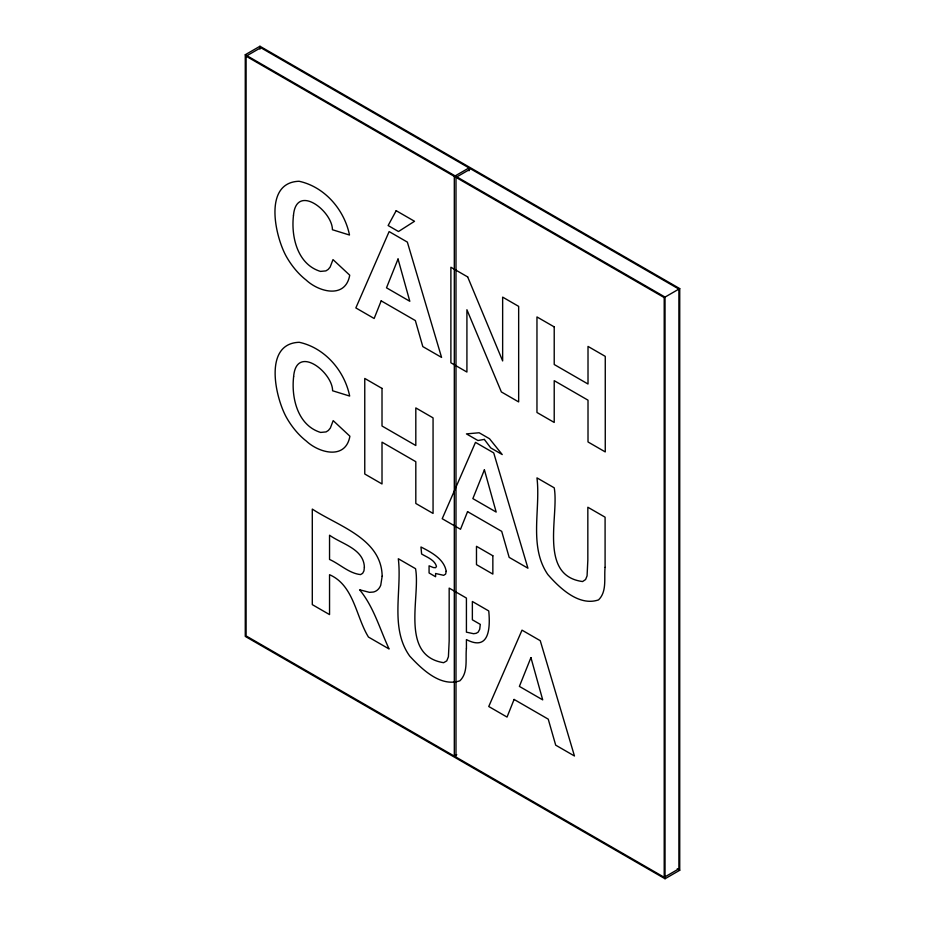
<?xml version="1.0" encoding="UTF-8"?>
<svg xmlns="http://www.w3.org/2000/svg" width="925" height="925" viewBox="0 0 925 925"><rect width="100%" height="100%" fill="white"/><g stroke="black" fill="none" stroke-linecap="round" stroke-linejoin="round"><path stroke-width="1.39" d="M245.264 54.737L259.96 46.25L679.736 288.6L679.736 870.263L665.04 878.75L245.264 636.4L245.264 54.737L665.04 297.087L665.04 878.75M456.765 754.707L454.314 756.118L246.108 635.914L246.108 56.182L260.792 47.707L469.01 167.911L469.01 170.801M246.108 56.182L454.314 176.398L469.01 167.911M455.99 177.369L470.686 168.882L678.892 289.086L678.892 868.818L664.208 877.293L455.99 757.089L455.99 177.369L664.208 297.572L679.736 288.6M677.239 868.829L679.736 870.263M664.208 297.572L664.208 877.293M454.314 176.398L454.314 756.118M259.96 46.25L259.96 49.141M466.42 648.252C465.287 658.947 468.432 672.429 459.898 680.788C440.578 687.368 421.904 669.226 409.717 656.091C389.587 627.982 402.202 590.358 398.305 558.735L415.545 568.69C420.713 596.891 399.542 655.64 443.618 662.693L446.763 660.878L448.417 656.762L449.168 640.967L449.168 588.103L466.42 598.07L466.42 632.157L473.588 633.706L476.213 633.301L478.19 632.11L479.705 629.254L480.295 624.387L472.363 619.808L472.363 601.493L488.747 610.951C490.296 627 489.764 651.79 466.42 639.58L466.42 648.252M605.089 567.383C603.956 578.067 607.112 591.584 598.533 599.897C579.038 606.557 559.764 588.196 547.82 574.518C528.522 546.34 540.801 509.27 536.962 477.867L554.214 487.822C559.29 515.502 538.257 575.616 582.588 581.548L585.583 579.524L587.074 575.882L587.837 560.099L587.837 507.235L605.089 517.191L605.089 567.383M293.456 215.594C290.982 236.823 297.503 264.423 320.466 271.407L325.901 270.886L328.202 269.418L330.156 267.048L333 259.601L349.731 275.188C345.464 299.145 318.952 292.057 306.117 280.021A51.06 29.484 60 0 1 286.264 256.375C275.002 236.141 263.105 182.398 299.076 181.265C324.698 186.804 344.389 209.755 349.5 235.031L332.422 229.735C332.422 211.062 296.127 182.768 293.456 215.594M293.63 376.625C291.155 397.854 297.688 425.442 320.64 432.438L326.074 431.906L328.375 430.449L330.329 428.078L333.185 420.632L349.904 436.218C345.638 460.164 319.125 453.077 306.291 441.052A51.06 29.484 60 0 1 286.438 417.406C275.176 397.16 263.29 343.418 299.249 342.296C324.883 347.835 344.562 370.775 349.673 396.062L332.595 390.766C332.607 372.093 296.301 343.799 293.63 376.625M382.164 576.206L380.742 585.213A28.675 16.558 60 0 1 373.33 592.046L369.457 592.347L359.605 589.78C373.827 606.997 379.782 629.081 389.09 648.968L368.462 637.059C355.882 616.697 354.055 585.433 329.543 574.702L329.543 614.593L312.292 604.626L312.292 509.074C338.018 526.094 381.493 538.419 382.164 576.206M364.381 567.187L363.953 570.875L362.635 573.338L360.553 574.587C349.06 573.384 339.868 564.065 329.543 559.452L329.543 535.205C341.857 544.131 363.698 548.745 364.381 567.187M446.197 571.338L445.63 574.067L443.665 575.327L435.594 573.488L435.594 576.749L429.073 572.98L429.073 565.811L433.328 567.545L435.652 567.719L436.473 566.366C434.623 559.798 426.922 557.208 421.615 554.006L420.967 546.987C431.108 552.225 444.173 558.897 446.197 571.338M381.192 300.856L374.151 318.489L355.847 307.921L389.124 231.585L407.358 242.107L441.572 357.408L422.806 346.586L415.348 320.57L381.192 300.856M398.039 259.023L386.5 287.814L409.81 301.272L398.039 259.023M467.564 511.641L460.511 529.273L442.208 518.717L475.485 442.37L493.719 452.903L527.932 568.204L509.166 557.37L501.708 531.355L467.564 511.641M484.399 469.808L472.86 498.61L496.17 512.057L484.399 469.808M514.092 699.439L507.039 717.072L488.747 706.503L522.012 630.156L540.258 640.69L574.46 755.991L555.694 745.157L548.236 719.153L514.092 699.439M530.927 657.606L519.387 686.396L542.697 699.855L530.927 657.606M396.178 210.692L388.13 225.538L398.502 231.528L414.527 221.283L396.178 210.692M484.342 439.398L477.936 440.52L466.454 433.894L479.15 432.761L489.533 438.751L502.229 454.557L490.747 447.92L484.342 439.398M467.68 276.933L450.891 267.244L450.891 362.797L466.917 372.047L466.917 309.736L501.362 391.934L518.659 401.924L518.659 306.372L502.645 297.122L502.645 360.935L467.68 276.933M554.214 326.895L536.962 316.94L536.962 412.492L554.214 422.447L554.214 380.672L588.011 400.178L588.011 441.965L605.262 451.92L605.262 356.368L588.011 346.413L588.011 384.014L554.214 364.508L554.214 326.895M382.013 388.408L364.762 378.441L364.762 474.005L382.013 483.96L382.013 442.173L415.811 461.691L415.811 503.466L433.062 513.433L433.062 417.88L415.811 407.913L415.811 445.526L382.013 426.009L382.013 388.408M492.852 555.775L476.479 546.317L476.479 564.632L492.852 574.09L492.852 555.775"/></g></svg>
